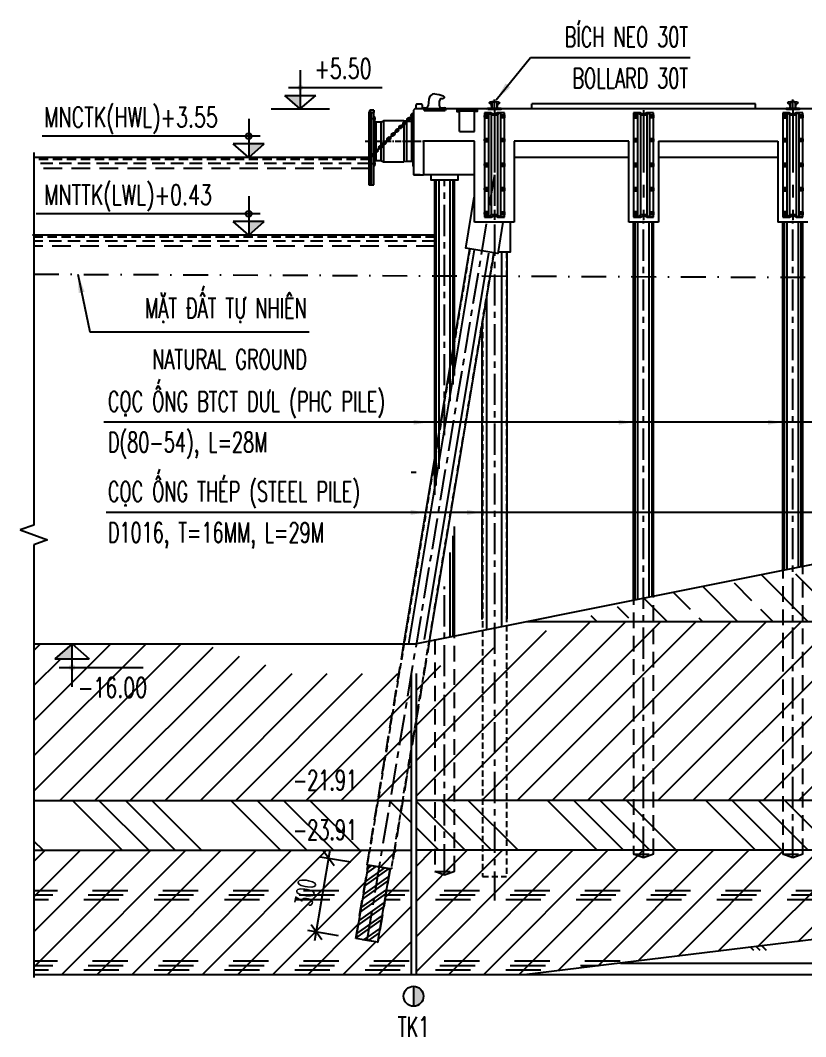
# Model space of a CAD drawing. Extents: x 109700 to 132561, y 54597 to 58712.
# Drawn here: x 109700 to 112858, y 54604 to 58689 of the extents above; entities that cross this region are included whole.
import ezdxf
from ezdxf.enums import TextEntityAlignment as Align

# ---------------------------------------------------------------- set-up
doc = ezdxf.new("R2010")
doc.units = 0
doc.header["$LTSCALE"] = 10
doc.header["$MEASUREMENT"] = 0
for name, pattern in [('CENTER', [2, 1.25, -0.25, 0.25, -0.25]), ('DASHDOT', [1, 0.5, -0.25, 0, -0.25]), ('HIDDEN', [0.375, 0.25, -0.125])]:
    doc.linetypes.add(name, pattern=pattern)
doc.layers.get('0').update_dxf_attribs({"color": 6, "linetype": 'CONTINUOUS'})
for name, color, linetype in [('BORDER', 6, 'CONTINUOUS'), ('Da', 9, 'CONTINUOUS'), ('Dem tau', 45, 'CONTINUOUS'), ('Dia chat', 8, 'CONTINUOUS'), ('Hatch', 8, 'CONTINUOUS'), ('Hatch coc', 7, 'CONTINUOUS'), ('Khuat 151', 151, 'HIDDEN'), ('Kich thuoc', 2, 'CONTINUOUS'), ('Lop dat', 171, 'CONTINUOUS'), ('Net tim', 6, 'CONTINUOUS'), ('Net vang', 8, 'CONTINUOUS'), ('Text', 4, 'CONTINUOUS'), ('Tim', 8, 'CENTER')]:
    doc.layers.add(name, color=color, linetype=linetype)
doc.styles.add('Kichthuoc', font='romans.shx', dxfattribs={"width": 0.6})
doc.styles.get("Standard").update_dxf_attribs({"font": 'vnsimpleh.shx', "width": 0.7})
doc.linetypes.add('DAT_LINE', pattern='A,0.2,[2,g.shx,S=0.017,R=0,X=-0.017,Y=0],0.22', length=0.42)
doc.dimstyles.new('Dim 350', dxfattribs={"dimscale": 350, "dimtxt": 0.2, "dimasz": 0.15, "dimexe": 0.1, "dimexo": 0.2, "dimgap": 0.1, "dimtad": 1, "dimdec": 0, "dimlfac": -1, "dimzin": 0, "dimdsep": 46, "dimtxsty": 'Kichthuoc', "dimblk": 'OBLIQUE', "dimcen": 0.1, "dimdle": 0.1, "dimclrd": 2, "dimclre": 2, "dimclrt": 4, "dimadec": 0, "dimazin": 0, "dimtfac": 1, "dimtdec": 0, "dimtix": 1, "dimtmove": 1, "dimatfit": 3, "dimfxl": 1, "dimtolj": 1, "dimtzin": 0, "dimarcsym": 0})
doc.dimstyles.new('Dim 500', dxfattribs={"dimscale": 400, "dimtxt": 0.2, "dimasz": 0.15, "dimexe": 0.1, "dimexo": 0.2, "dimgap": 0.1, "dimtad": 1, "dimdec": 0, "dimlfac": -1, "dimzin": 0, "dimdsep": 46, "dimtxsty": 'Kichthuoc', "dimblk": 'OBLIQUE', "dimcen": 0.1, "dimdle": 0.1, "dimclrd": 2, "dimclre": 2, "dimclrt": 4, "dimadec": 0, "dimazin": 0, "dimtfac": 1, "dimtdec": 0, "dimtix": 1, "dimtmove": 1, "dimatfit": 3, "dimfxl": 1, "dimtolj": 1, "dimtzin": 0, "dimarcsym": 0})
doc.dimstyles.new('Le 500', dxfattribs={"dimscale": 500, "dimtxt": 0.2, "dimasz": 0.15, "dimexe": 0.1, "dimexo": 0.2, "dimgap": 0.1, "dimtad": 1, "dimdec": 0, "dimzin": 0, "dimdsep": 46, "dimtxsty": 'Kichthuoc', "dimblk": 'ARCHTICK', "dimcen": 0, "dimdle": 0.1, "dimclrd": 2, "dimclre": 2, "dimclrt": 256, "dimadec": 0, "dimazin": 0, "dimtfac": 1, "dimtdec": 0, "dimtix": 1, "dimtmove": 2, "dimatfit": 3, "dimfxl": 1, "dimtolj": 1, "dimtzin": 0, "dimarcsym": 0})

# ---------------------------------------------------------------- blocks, each defined once
blk = doc.blocks.new('Dem CSS1600')
for p, q in [((-175.4, 125), (-180.4, 115)), ((-160, 125), (-175.4, 125)), ((-160, -175), (-160, 125)), ((-160, 125), (-160, 116.2)), ((-180.4, 115), (-180.4, -175)), ((-151.2, 77.5), (-156.5, 82.5)), ((-131.2, 77.5), (-121.2, 82.5)), ((-28.8, 81.1), (-38.8, 82.5)), ((-8.8, 81.1), (-3.5, 83.8)), ((-131.2, 77.5), (-151.2, 77.5)), ((-28.8, 81.1), (-8.8, 81.1)), ((-156.5, -82.5), (-151.2, -77.5)), ((-151.2, -77.5), (-131.2, -77.5)), ((-131.2, -77.5), (-121.2, -82.5)), ((-28.8, -81), (-38.8, -82.5)), ((-8.8, -81), (-28.8, -81)), ((-3.5, -82.6), (-8.8, -81)), ((-180.4, -175), (-160, -175))]:
    blk.add_line(p, q)
for points in [[(-160, -98.5), (-160, 98.5), (-156.5, 98.5), (-156.5, -98.5)], [(0, -98.5), (0, 98.5), (-3.5, 98.5), (-3.5, -98.5)]]:
    blk.add_lwpolyline(points, close=True)
for points in [[(-156.5, 82.5), (-156.5, -82.5)], [(-38.8, 82.5), (-121.2, 82.5)], [(-121.2, -82.5), (-38.8, -82.5)]]:
    blk.add_lwpolyline(points)
at = {"layer": 'Hatch'}
for p, q in [((-121.2, 82.5), (-121.2, -82.5)), ((-38.8, 82.5), (-38.8, -82.5)), ((-151.2, 77.5), (-151.2, -77.5)), ((-131.2, 77.5), (-131.2, -77.5)), ((-28.8, 81.1), (-28.8, -81)), ((-8.8, 81.1), (-8.8, -81))]:
    blk.add_line(p, q, dxfattribs=at)
at = {"layer": 'Net tim', "extrusion": (0, 0, -1)}
for centre in [(-178, 115), (-178, 80), (-178, 30), (-178, -20), (-178, -70), (-178, -120)]:
    blk.add_ellipse(centre, major_axis=(0, -2.16), ratio=0.475595, dxfattribs=at)
at = {"layer": 'Net tim'}
for centre in [(-178, 70), (-178, 20), (-178, -30), (-178, -80), (-178, -130), (-178, -170)]:
    blk.add_ellipse(centre, major_axis=(0, 2.16), ratio=0.475595, dxfattribs=at)
at = {"layer": 'Net vang'}
for p, q in [((-172, 125), (-174.3, 120.5)), ((-173.4, 115), (-177.9, 120)), ((-170.4, 116.2), (-174.3, 120.5)), ((-173.4, 115), (-173.4, -175)), ((-170.4, 116.2), (-170.4, -175)), ((-170.4, 116.2), (-160, 116.2)), ((-7.1, 93.4), (-7.1, 86.6)), ((-6.6, 94.3), (-4.1, 94.3)), ((-6.6, 92.4), (-4.1, 92.4)), ((-6.6, 87.6), (-4.1, 87.6)), ((-6.6, 85.7), (-4.1, 85.7)), ((-4.1, 95.7), (-3.5, 95.7)), ((-4.1, 95.7), (-4.1, 84.2)), ((-4.1, 92.7), (-3.5, 92.7)), ((-4.1, 92.4), (-3.5, 92.4)), ((-4.1, 87.6), (-3.5, 87.6)), ((-4.1, 87.2), (-3.5, 87.2)), ((-4.1, 84.2), (-3.5, 84.2)), ((-180.4, 75), (-170.4, 75)), ((-180.4, 25), (-170.4, 25)), ((-180.4, -25), (-170.4, -25)), ((-180.4, -75), (-170.4, -75)), ((-180.4, -125), (-170.4, -125))]:
    blk.add_line(p, q, dxfattribs=at)
for points in [[(-22.1, 85.5, 1), (-23.5, 86.9), (-32.8, 77.7, 1), (-31.4, 76.3)], [(-14.3, 87.5), (-17.9, 84, -1), (-24.9, 91.1), (-21.3, 94.6, -1)], [(-15.7, 89), (-19.3, 85.4, -1), (-23.5, 89.7), (-19.9, 93.2, -1)], [(-4.7, 102.7, 1), (-6.1, 104.1), (-17.1, 93.2, 1), (-15.7, 91.8)], [(-61.3, 41.2), (-64.8, 37.6, -1), (-71.9, 44.8), (-68.3, 48.3, -1)], [(-62.7, 42.6), (-66.2, 39.1, -1), (-70.5, 43.3), (-66.9, 46.9, -1)], [(-53.4, 54.5, 1), (-54.8, 56), (-64.1, 46.8, 1), (-62.7, 45.4)], [(-45.6, 56.6), (-49.2, 53.1, -1), (-56.2, 60.2), (-52.6, 63.7, -1)], [(-47, 58), (-50.6, 54.5, -1), (-54.8, 58.8), (-51.2, 62.3, -1)], [(-37.8, 70, 1), (-39.2, 71.4), (-48.4, 62.3, 1), (-47, 60.9)], [(-30, 72.1), (-33.5, 68.6, -1), (-40.5, 75.7), (-37, 79.2, -1)], [(-31.4, 73.5), (-34.9, 70, -1), (-39.1, 74.3), (-35.6, 77.8, -1)], [(-111.1, -8), (-114.7, -11.5, -1), (-121.7, -4.4), (-118.1, -0.9, -1)], [(-101.8, 6.8, 1), (-103.2, 8.2), (-113.9, -2.3, 1), (-112.5, -3.8)], [(-94, 8.8), (-97.6, 5.3, -1), (-104.6, 12.4), (-101, 16, -1)], [(-95.4, 10.3), (-99, 6.8, -1), (-103.2, 11), (-99.6, 14.5, -1)], [(-84.7, 23.6, 1), (-86.1, 25.1), (-96.8, 14.5, 1), (-95.4, 13.1)], [(-76.9, 25.7), (-80.5, 22.2, -1), (-87.5, 29.3), (-84, 32.8, -1)], [(-78.3, 27.1), (-81.9, 23.6, -1), (-86.1, 27.9), (-82.6, 31.4, -1)], [(-69.1, 39.1, 1), (-70.5, 40.5), (-79.7, 31.4, 1), (-78.3, 30)], [(-145.3, -41.7), (-148.8, -45.3, -1), (-155.8, -38.1), (-152.3, -34.6, -1)], [(-146.7, -40.3), (-150.2, -43.8, -1), (-154.4, -39.6), (-150.9, -36, -1)], [(-136, -27, 1), (-137.4, -25.5), (-148, -36.1, 1), (-146.6, -37.5)], [(-128.2, -24.9), (-131.7, -28.4, -1), (-138.8, -21.3), (-135.2, -17.8, -1)], [(-129.6, -23.5), (-133.1, -27, -1), (-137.4, -22.7), (-133.8, -19.2, -1)], [(-118.9, -10.1, 1), (-120.3, -8.7), (-131, -19.2, 1), (-129.6, -20.6)], [(-112.5, -6.6), (-116.1, -10.1, -1), (-120.3, -5.8), (-116.7, -2.3, -1)], [(-168.4, -52.7), (-165.4, -52.7, -1), (-165.4, -58.7), (-168.4, -58.7)], [(-153, -43.8, 1), (-154.4, -42.4), (-165.1, -52.9, 1), (-163.7, -54.3)]]:
    blk.add_lwpolyline(points, format="xyb", close=True, dxfattribs=at)
blk.add_lwpolyline([(-170.4, -50.7), (-165.4, -50.7, -1), (-165.4, -60.7), (-170.4, -60.7)], format="xyb", dxfattribs=at)
for centre, radius, start, end in [((-5.9, 93.4), 1.18, 125.2226, 234.7774), ((-1.1, 90), 6.01, 156.4634, 203.5366), ((-5.9, 86.6), 1.18, 125.2226, 234.7774)]:
    blk.add_arc(centre, radius, start, end, dxfattribs=at)
for points, knots in [([(0, 111.7), (-0.9, 111.7), (-1.8, 111.6), (-3.5, 111.4), (-4.4, 111.2), (-5.9, 110.6), (-6.7, 110.3), (-7.8, 109.6), (-8.2, 109.3), (-8.8, 108.8), (-9.1, 108.5), (-9.6, 107.9), (-9.8, 107.6), (-10.2, 107), (-10.3, 106.7), (-10.5, 106.2), (-10.5, 105.9), (-10.6, 105.3), (-10.6, 105), (-10.6, 104.4), (-10.5, 104.2), (-10.4, 103.6), (-10.3, 103.3), (-10, 102.8), (-9.9, 102.5), (-9.6, 102.1), (-9.4, 101.8), (-9, 101.4), (-8.8, 101.2), (-8.1, 100.6), (-7.6, 100.3), (-6.5, 99.6), (-5.9, 99.4), (-4.7, 98.9), (-4, 98.8), (-2.6, 98.5), (-1.9, 98.4), (-0.8, 98.3), (-0.4, 98.3), (0, 98.3)], [1.570796, 1.570796, 1.570796, 1.570796, 1.8386, 1.8386, 2.10867, 2.10867, 2.37874, 2.37874, 2.552986, 2.552986, 2.698933, 2.698933, 2.844881, 2.844881, 2.955375, 2.955375, 3.065869, 3.065869, 3.176363, 3.176363, 3.286857, 3.286857, 3.397351, 3.397351, 3.507845, 3.507845, 3.618339, 3.618339, 3.728833, 3.728833, 3.943994, 3.943994, 4.159155, 4.159155, 4.374316, 4.374316, 4.589477, 4.589477, 4.712389, 4.712389, 4.712389, 4.712389]), ([(0, 108.7), (-0.3, 108.7), (-0.7, 108.7), (-1.5, 108.6), (-1.9, 108.6), (-2.8, 108.4), (-3.3, 108.3), (-4.1, 108.1), (-4.5, 108), (-5.2, 107.6), (-5.5, 107.5), (-6.1, 107.1), (-6.4, 106.9), (-6.8, 106.6), (-7, 106.4), (-7.2, 106.1), (-7.3, 106), (-7.4, 105.8), (-7.4, 105.7), (-7.5, 105.6), (-7.5, 105.5), (-7.5, 105.5), (-7.5, 105.4), (-7.6, 105.3), (-7.6, 105.3), (-7.6, 105.2), (-7.6, 105.2), (-7.6, 105.1), (-7.6, 105.1), (-7.6, 105), (-7.6, 104.9), (-7.6, 104.8), (-7.6, 104.7), (-7.5, 104.6), (-7.5, 104.6), (-7.5, 104.5), (-7.5, 104.5), (-7.5, 104.4), (-7.4, 104.3), (-7.4, 104.2), (-7.3, 104.1), (-7.2, 103.9), (-7.1, 103.7), (-6.8, 103.5), (-6.7, 103.4), (-6.4, 103.1), (-6.3, 103), (-5.8, 102.7), (-5.5, 102.5), (-4.9, 102.2), (-4.6, 102.1), (-3.8, 101.8), (-3.4, 101.7), (-2.6, 101.5), (-2.2, 101.5), (-1.3, 101.4), (-0.9, 101.3), (-0.3, 101.3), (-0.1, 101.3), (0, 101.3)], [1.570796, 1.570796, 1.570796, 1.570796, 1.693364, 1.693364, 1.864632, 1.864632, 2.035899, 2.035899, 2.207166, 2.207166, 2.378434, 2.378434, 2.549701, 2.549701, 2.720969, 2.720969, 2.825107, 2.825107, 2.901902, 2.901902, 2.955263, 2.955263, 3.001966, 3.001966, 3.048669, 3.048669, 3.090389, 3.090389, 3.13211, 3.13211, 3.215551, 3.215551, 3.268046, 3.268046, 3.31345, 3.31345, 3.358854, 3.358854, 3.427341, 3.427341, 3.495829, 3.495829, 3.625524, 3.625524, 3.735142, 3.735142, 3.844761, 3.844761, 4.008383, 4.008383, 4.172004, 4.172004, 4.335625, 4.335625, 4.499247, 4.499247, 4.662868, 4.662868, 4.712389, 4.712389, 4.712389, 4.712389])]:
    blk.add_open_spline(points, degree=3, knots=knots, dxfattribs=at)
at = {"layer": 'Tim', "ltscale": 1.5}
for p, q in [((-176.3, 115), (-179.6, 115)), ((-178, 118.2), (-178, 111.8)), ((-178, 83.2), (-178, 76.8)), ((-176.3, 80), (-179.6, 80)), ((-176.3, 70), (-179.6, 70)), ((-178, 66.8), (-178, 73.2)), ((-176.3, 30), (-179.6, 30)), ((-176.3, 20), (-179.6, 20)), ((-178, 33.2), (-178, 26.8)), ((-178, 16.8), (-178, 23.2)), ((-176.3, -20), (-179.6, -20)), ((-176.3, -30), (-179.6, -30)), ((-178, -16.8), (-178, -23.2)), ((-178, -33.2), (-178, -26.8)), ((-176.3, -70), (-179.6, -70)), ((-176.3, -80), (-179.6, -80)), ((-178, -66.8), (-178, -73.2)), ((-178, -83.2), (-178, -76.8)), ((-176.3, -120), (-179.6, -120)), ((-178, -116.8), (-178, -123.2)), ((-176.3, -130), (-179.6, -130)), ((-178, -133.2), (-178, -126.8)), ((-176.3, -170), (-179.6, -170)), ((-178, -173.2), (-178, -166.8))]:
    blk.add_line(p, q, dxfattribs=at)
at = {"layer": 'Tim', "ltscale": 4}
for p, q in [((-151.8, 90), (-164.7, 90)), ((-151.8, -90), (-164.7, -90))]:
    blk.add_line(p, q, dxfattribs=at)
at = {"layer": 'Tim'}
for p, q in [((-13.1, 90), (6.2, 90)), ((-12.9, 105), (0, 105)), ((-3.8, 98.7), (-3.8, 112.7))]:
    blk.add_line(p, q, dxfattribs=at)
at = {"layer": 'Tim', "ltscale": 2}
blk.add_line((-194.4, 0), (40, 0), dxfattribs=at)
blk = doc.blocks.new('_ArchTick')
at = {"color": 0, "linetype": 'ByBlock', "const_width": 0.15}
blk.add_lwpolyline([(-0.5, -0.5), (0.5, 0.5)], dxfattribs=at)
blk = doc.blocks.new('Lamda 400H-3500L (mdung)')
at = {"layer": 'Dem tau'}
for p, q in [((0, 405), (0, -15)), ((27, 405), (0, 405)), ((16, 405), (16, -15)), ((16, 405), (24.5, 399.9)), ((27, 405), (37.7, 399.5)), ((27, 396), (27, -6)), ((53, 395), (27, 395)), ((53, 405), (42.3, 399.5)), ((80, 405), (53, 405)), ((53, 396), (53, -6)), ((64, 405), (55.5, 399.9)), ((64, 405), (64, -15)), ((80, -15), (80, 405)), ((0, -15), (27, -15)), ((27, -15), (0, -15)), ((16, -15), (24.5, -9.9)), ((53, -5), (27, -5)), ((27, -15), (37.7, -9.5)), ((53, -15), (42.3, -9.5)), ((80, -15), (53, -15)), ((53, -15), (80, -15)), ((64, -15), (55.5, -9.9))]:
    blk.add_line(p, q, dxfattribs=at)
for points in [[(12, 384), (12, 396), (0, 396), (0, 384)], [(68, 384), (68, 396), (80, 396), (80, 384)], [(12, 288.5), (12, 300.5), (0, 300.5), (0, 288.5)], [(68, 288.5), (68, 300.5), (80, 300.5), (80, 288.5)], [(12, 189), (12, 201), (0, 201), (0, 189)], [(68, 189), (68, 201), (80, 201), (80, 189)], [(12, 91.2), (12, 103.2), (0, 103.2), (0, 91.2)], [(68, 91.2), (68, 103.2), (80, 103.2), (80, 91.2)], [(12, -6), (12, 6), (0, 6), (0, -6)], [(68, -6), (68, 6), (80, 6), (80, -6)]]:
    blk.add_lwpolyline(points, close=True, dxfattribs=at)
for centre, radius, start, end in [((22.9, 396.1), 4.05, 358.0764, 68.0888), ((40, 404), 5, 242.8611, 297.1389), ((57.1, 396.1), 4.05, 111.9112, 181.9236), ((22.9, -6.1), 4.05, 291.9112, 1.9236), ((40, -14), 5, 62.8611, 117.1389), ((57.1, -6.1), 4.05, 178.0764, 248.0888)]:
    blk.add_arc(centre, radius, start, end, dxfattribs=at)
at = {"layer": 'Dem tau', "extrusion": (0, 0, -1)}
for centre in [(8, 390), (8, 294.5), (8, 195), (8, 97.2), (8, 0)]:
    blk.add_ellipse(centre, major_axis=(0, 4.2), ratio=0.5, dxfattribs=at)
at = {"layer": 'Dem tau'}
for centre in [(72, 390), (72, 294.5), (72, 195), (72, 97.2), (72, 0)]:
    blk.add_ellipse(centre, major_axis=(0, 4.2), ratio=0.5, dxfattribs=at)
at = {"layer": 'Tim', "ltscale": 20}
blk.add_line((40, 414.5), (40, -25.5), dxfattribs=at)
at = {"layer": 'Tim', "ltscale": 5}
for p, q in [((14.2, 390), (-3.3, 390)), ((8, 381.6), (8, 399.3)), ((65.8, 390), (83.3, 390)), ((72, 381.6), (72, 399.3)), ((14.2, 294.5), (-3.3, 294.5)), ((8, 286.1), (8, 303.8)), ((65.8, 294.5), (83.3, 294.5)), ((72, 286.1), (72, 303.8)), ((8, 186.6), (8, 204.3)), ((72, 186.6), (72, 204.3)), ((14.2, 195), (-3.3, 195)), ((65.8, 195), (83.3, 195)), ((14.2, 97.2), (-3.3, 97.2)), ((8, 88.8), (8, 106.5)), ((65.8, 97.2), (83.3, 97.2)), ((72, 88.8), (72, 106.5)), ((8, -8.4), (8, 9.3)), ((72, -8.4), (72, 9.3)), ((14.2, 0), (-3.3, 0)), ((65.8, 0), (83.3, 0))]:
    blk.add_line(p, q, dxfattribs=at)
blk = doc.blocks.new('_Oblique')
at = {"color": 0, "linetype": 'ByBlock', "lineweight": -2}
blk.add_line((-0.5, -0.5), (0.5, 0.5), dxfattribs=at)
blk = doc.blocks.new('*D65')
at = {"layer": 'Kich thuoc', "color": 2, "lineweight": -2}
for p, q in [((110884.9, 54990), (110945.7, 55354.9)), ((111029.4, 55305.5), (110905.5, 55326.2)), ((110980.1, 55009.6), (110856.1, 55030.2))]:
    blk.add_line(p, q, dxfattribs=at)
at = {"layer": 'Kich thuoc', "color": 2, "lineweight": -2, "xscale": 52.5, "yscale": 52.5, "zscale": 52.5}
for p, rotation in [((110940, 55320.4), 80.53767779245418), ((110890.7, 55024.5), 260.5376777924541)]:
    blk.add_blockref('_Oblique', p, dxfattribs=dict(at, rotation=rotation))
at = {"layer": 'Kich thuoc', "color": 4, "insert": (110846.3, 55183.9), "char_height": 70, "attachment_point": 5, "rotation": 80.5377, "style": 'Kichthuoc'}
blk.add_mtext('\\A1;300', dxfattribs=at)
blk = doc.blocks.new('Md bich neo 200T')
at = {"layer": 'Net tim'}
blk.add_lwpolyline([(-52, 0), (-55, 5.5, -0.414214), (-49.5, 11), (49.5, 11, -0.414214), (55, 5.5), (52, 0)], format="xyb", close=True, dxfattribs=at)
for points in [[(-21.5, 24.6, 0.085878), (-24.4, 41.4, 0.317057), (-31, 46), (-32, 46, -0.869214), (-34.2, 61.7, -0.140625), (34.2, 61.7, -0.869214), (32, 46), (31, 46, 0.317057), (24.4, 41.4, 0.085878), (21.5, 24.6)], [(29.5, 11, -0.414214), (21.5, 19), (21.5, 45, 1), (-21.5, 45), (-21.5, 19, -0.414214), (-29.5, 11)]]:
    blk.add_lwpolyline(points, format="xyb", dxfattribs=at)
at = {"layer": 'Tim', "ltscale": 25}
blk.add_line((0, 0), (0, 81.8), dxfattribs=at)
blk = doc.blocks.new('A$C4AE13D6C')
at = {"layer": 'Net tim', "xscale": 0.5, "yscale": 0.5, "zscale": 0.5}
blk.add_blockref('Md bich neo 200T', (0, -2.75), dxfattribs=at)

msp = doc.modelspace()

# ---------------------------------------------------------------- hatches: boundary and pattern name
at = {"layer": 'Dia chat'}
h = msp.add_hatch(dxfattribs=at)
h.set_pattern_fill('ANSI33', color=256, scale=800, angle=90, style=0)
h.paths.add_polyline_path([(114665.4, 56394.5, -1), (114825.4, 56394.5, -1)], flags=16)
h.paths.add_polyline_path([(114708.1, 56334.5), (114782.7, 56334.5), (114782.7, 56454.5), (114708.1, 56454.5)], flags=8)
h.paths.add_polyline_path([(112808.5, 56343.6), (112996.7, 56406.4), (112958.8, 56520.3), (112770.5, 56457.5)], flags=24)
h.paths.add_polyline_path([(113037, 56533.2), (112202.1, 56366.1), (111923.5, 56273.2), (113531.4, 56273.2), (114196.3, 56288.8), (114739.1, 56299), (115224.6, 56302.8), (115717.7, 56299.4), (116283.1, 56287.7), (116985.7, 56266.9), (117890.2, 56236.1), (119061.4, 56194.2), (118347.9, 56232.2), (117673.7, 56278.4), (117022.3, 56329.4), (116377.3, 56381.6), (115722.2, 56431.7), (115040.5, 56475.9), (114315.7, 56511), (113531.4, 56533.2)])
h = msp.add_hatch(dxfattribs=at)
h.set_pattern_fill('ANSI34', color=256, scale=600, angle=90, style=0)
h.paths.add_polyline_path([(121301.4, 55714.2), (119061.4, 55714.2), (118991.2, 55707.3), (118599.6, 55689.1), (117958.6, 55663.3), (117140.2, 55633.7), (116216.3, 55604.2), (115258.9, 55578.4), (114340, 55560.1), (113531.4, 55553.2), (111291.4, 55553.2), (111291.4, 55353.2), (113531.4, 55353.2), (114340, 55350.7), (115258.9, 55344), (116216.3, 55334.6), (117140.2, 55323.7), (117958.6, 55312.9), (118599.6, 55303.4), (118991.2, 55296.8), (119061.4, 55294.2), (121301.4, 55294.2)])
h.paths.add_polyline_path([(114665.4, 55454.6, -1), (114825.4, 55454.6, -1)], flags=16)
h.paths.add_polyline_path([(114688.2, 55394.6), (114802.5, 55394.6), (114802.5, 55514.6), (114688.2, 55514.6)], flags=24)
h.paths.add_polyline_path([(120703.2, 55317), (121015.6, 55317), (121015.6, 55437), (120703.2, 55437)], flags=24)
h = msp.add_hatch(dxfattribs=at)
h.set_pattern_fill('ANSI34', color=256, scale=600, angle=90, style=0)
h.paths.add_polyline_path([(111271.4, 55553.2), (109755.2, 55553.2), (109755.2, 55353.2), (111271.4, 55353.2)])
h.paths.add_polyline_path([(110784.3, 55375.5), (111074.4, 55375.5), (111074.4, 55495.5), (110784.3, 55495.5)], flags=24)
at = {"layer": 'Hatch'}
h = msp.add_hatch(dxfattribs=at)
h.set_pattern_fill('ANSI31', color=256, scale=800, style=0)
h.paths.add_polyline_path([(121301.4, 56194.2), (119061.4, 56194.2), (117890.2, 56236.1), (116985.7, 56266.9), (116283.1, 56287.7), (115717.7, 56299.4), (115224.6, 56302.8), (114739.1, 56299), (114196.3, 56288.8), (113531.4, 56273.2), (111923.5, 56273.2), (111291.4, 56062.5), (111291.4, 55553.2), (113531.4, 55553.2), (114340, 55560.1), (115258.9, 55578.4), (116216.3, 55604.2), (117140.2, 55633.7), (117958.6, 55663.3), (118599.6, 55689.1), (118991.2, 55707.3), (119061.4, 55714.2), (121301.4, 55714.2)])
h.paths.add_polyline_path([(114665.4, 55922.1, -1), (114825.4, 55922.1, -1)], flags=16)
h.paths.add_polyline_path([(114709.3, 55862.1), (114781.5, 55862.1), (114781.5, 55982.1), (114709.3, 55982.1)], flags=8)
h.paths.add_polyline_path([(120703.2, 55737), (121015.6, 55737), (121015.6, 55857), (120703.2, 55857)], flags=24)
h = msp.add_hatch(dxfattribs=at)
h.set_pattern_fill('ANSI31', color=256, scale=800, style=0)
h.paths.add_polyline_path([(111271.4, 56063.2), (110793.5, 56063.2), (110578.2, 56135), (110573.4, 56134), (110559.2, 56134), (110548.9, 56136.5), (110538.1, 56143.3), (110533.9, 56149.7), (110433.5, 56183.2), (109908.2, 56183.2), (109977.5, 56122.6), (109838.9, 56122.6), (109908.2, 56183.2), (109755.2, 56183.2), (109755.2, 55553.2), (111271.4, 55553.2)])
h.paths.add_polyline_path([(110794.2, 55575.5), (111074.4, 55575.5), (111074.4, 55695.5), (110794.2, 55695.5)], flags=24)
h.paths.add_polyline_path([(109911.7, 55947.5), (110234.4, 55947.5), (110234.4, 56067.5), (109911.7, 56067.5)], flags=24)
h = msp.add_hatch(dxfattribs=at)
h.set_pattern_fill('CORK', color=256, scale=800, angle=45, style=0)
h.set_pattern_definition([(45, (0, -7e-12), (-70.71068, 70.71068), []), (180, (70.7, -7e-12), (-6e-14, -282.8427), [141.42136, -141.42136]), (180, (88.4, 17.68), (-6e-14, -282.8427), [141.42136, -141.42136]), (180, (106.07, 35.36), (-6e-14, -282.8427), [141.42136, -141.42136])])
h.paths.add_polyline_path([(112996, 55236.9, -1), (113156, 55236.9, -1)], flags=16)
h.paths.add_polyline_path([(111187.2, 55279.2), (111137.9, 54983.3), (111049.1, 54998.1), (111098.4, 55294)], flags=16)
h.paths.add_polyline_path([(110782.7, 55122.1), (110806.2, 55263.1), (110909.8, 55245.8), (110886.3, 55104.8)], flags=24)
h.paths.add_polyline_path([(111939.7, 55185.3), (111963.2, 55044.2), (111859.6, 55027), (111836.1, 55168)], flags=24)
h.paths.add_polyline_path([(113184.6, 55121.7), (113208.1, 55262.8), (113311.7, 55245.5), (113288.2, 55104.5)], flags=24)
h.paths.add_polyline_path([(114345.6, 55186.2), (114369.1, 55045.2), (114265.5, 55027.9), (114242, 55169)], flags=24)
h.paths.add_polyline_path([(113030, 55176.9), (113122, 55176.9), (113122, 55296.9), (113030, 55296.9)], flags=8)
h.paths.add_polyline_path([(111291.4, 55353.2), (111291.4, 54853.1), (111726, 54853.1), (113475.5, 55065.2), (113513.2, 55291.5), (113572.4, 55281.7), (113537.6, 55072.7), (114176, 55150.1), (114698.7, 55186), (115158.8, 55213.3), (115615.7, 55234.4), (116128.8, 55251.7), (116757.6, 55267.3), (117561.4, 55283.8), (118599.6, 55303.4), (117958.6, 55312.9), (117140.2, 55323.7), (116216.3, 55334.6), (115258.9, 55344), (114340, 55350.7), (113531.4, 55353.2)])
h.paths.add_polyline_path([(111271.4, 54853.1), (111271.4, 55353.2), (109755.2, 55353.2), (109755.2, 54853.1)])
h = msp.add_hatch(dxfattribs=at)
h.set_pattern_fill('ANSI32', color=256, scale=100, angle=-9.4623, style=0)
h.set_pattern_definition([(35.53768, (108591.636, -34022.94), (-21.796432, 30.515005), []), (35.53768, (108609.073, -34025.847), (-21.796432, 30.515005), [])])
h.paths.add_polyline_path([(111142.8, 55286.6), (111098.4, 55294), (111049.1, 54998.1), (111093.5, 54990.7)])
h.paths.add_polyline_path([(111187.2, 55279.2), (111142.8, 55286.6), (111093.5, 54990.7), (111137.9, 54983.3)])
h = msp.add_hatch(dxfattribs=at)
h.set_pattern_fill('CORK', color=256, scale=800, style=0)
h.set_pattern_definition([(0, (0, -7e-12), (0, 100), []), (135, (50, -50), (-200, -200), [141.42136, -141.42136]), (135, (75, -50), (-200, -200), [141.42136, -141.42136]), (135, (100, -50), (-200, -200), [141.42136, -141.42136])])
h.paths.add_polyline_path([(121301.4, 55294.2), (119061.4, 55294.2), (118991.2, 55296.8), (118599.6, 55303.4), (117561.4, 55283.8), (116757.6, 55267.3), (116128.8, 55251.7), (115615.7, 55234.4), (115158.8, 55213.3), (114698.7, 55186), (114519.3, 55173.7), (114548.9, 54995.6), (114489.8, 54985.7), (114459.1, 55169.5), (114176, 55150.1), (113537.6, 55072.7), (113523.1, 54985.7), (113463.9, 54995.6), (113475.5, 55065.2), (111726, 54853.1), (121301.4, 54853.1)])
h.paths.add_polyline_path([(119187.9, 55094.3, -1), (119347.9, 55094.3, -1)], flags=16)
h.paths.add_polyline_path([(114345.6, 55186.2), (114369.1, 55045.2), (114265.5, 55027.9), (114242, 55169)], flags=25)
h.paths.add_polyline_path([(119210.8, 55034.3), (119325.1, 55034.3), (119325.1, 55154.3), (119210.8, 55154.3)], flags=24)
h.paths.add_polyline_path([(120703.2, 55117), (121015.6, 55117), (121015.6, 55237), (120703.2, 55237)], flags=24)
at = {"layer": 'Kich thuoc'}
h = msp.add_hatch(color=256, dxfattribs=at)
h.paths.add_polyline_path([(110826, 58387.8), (110763.6, 58387.8), (110826, 58333.2)])
h.paths.add_polyline_path([(110826, 58418.9), (110814.3, 58418.9, 0.414214), (110826, 58407.2)])
h.paths.add_polyline_path([(110826, 58430.6, 0.414214), (110814.3, 58418.9), (110826, 58418.9)])
h.paths.add_polyline_path([(110826, 58430.6), (110826, 58418.9), (110837.7, 58418.9, 0.414214)])
h.paths.add_polyline_path([(110837.7, 58418.9), (110826, 58418.9), (110826, 58407.2, 0.414214)])
h = msp.add_hatch(color=256, dxfattribs=at)
h.paths.add_polyline_path([(110618.4, 58192.8), (110680.7, 58192.8), (110618.4, 58138.2)])
h.paths.add_polyline_path([(110618.4, 58223.9), (110630.1, 58223.9, -0.414214), (110618.4, 58212.2)])
h.paths.add_polyline_path([(110618.4, 58235.6, -0.414214), (110630.1, 58223.9), (110618.4, 58223.9)])
h.paths.add_polyline_path([(110618.4, 58235.6), (110618.4, 58223.9), (110606.7, 58223.9, -0.414214)])
h.paths.add_polyline_path([(110606.7, 58223.9), (110618.4, 58223.9), (110618.4, 58212.2, -0.414214)])
h = msp.add_hatch(color=256, dxfattribs=at)
h.paths.add_polyline_path([(110618.4, 57880.8), (110680.7, 57880.8), (110618.4, 57826.2)])
h.paths.add_polyline_path([(110618.4, 57911.9), (110630.1, 57911.9, -0.414214), (110618.4, 57900.2)])
h.paths.add_polyline_path([(110618.4, 57923.6, -0.414214), (110630.1, 57911.9), (110618.4, 57911.9)])
h.paths.add_polyline_path([(110618.4, 57923.6), (110618.4, 57911.9), (110606.7, 57911.9, -0.414214)])
h.paths.add_polyline_path([(110606.7, 57911.9), (110618.4, 57911.9), (110618.4, 57900.2, -0.414214)])
h = msp.add_hatch(color=256, dxfattribs=at)
h.paths.add_polyline_path([(109908.2, 56122.6), (109838.9, 56122.6), (109908.2, 56183.2)])
h.paths.add_polyline_path([(109908.2, 56088), (109895.2, 56088, -0.414214), (109908.2, 56101)])
h.paths.add_polyline_path([(109908.2, 56075, -0.414214), (109895.2, 56088), (109908.2, 56088)])
h.paths.add_polyline_path([(109908.2, 56075), (109908.2, 56088), (109921.2, 56088, -0.414214)])
h.paths.add_polyline_path([(109921.2, 56088), (109908.2, 56088), (109908.2, 56101, -0.414214)])
at = {"layer": 'Text'}
msp.add_hatch(color=253, dxfattribs=at).paths.add_polyline_path([(111321.4, 54766.5, 0.414214), (111281.4, 54806.5), (111281.4, 54726.5, 0.414214)])

# ---------------------------------------------------------------- linework, layer by layer
for p, q in [((111756.4, 58333.2), (111756.4, 58353.2)), ((112656.4, 58353.2), (111756.4, 58353.2)), ((112656.4, 58333.2), (112656.4, 58353.2)), ((111281.4, 58328.2), (111281.4, 58068.2)), ((111466.4, 58243.2), (111466.4, 58323.8)), ((111526.4, 58243.2), (111526.4, 58323.8)), ((111466.4, 58243.2), (111526.4, 58243.2)), ((111526.4, 58203.2), (111321.4, 58203.2)), ((111321.4, 58203.2), (111321.4, 58068.2)), ((111526.4, 57878.2), (111526.4, 58203.2)), ((111686.4, 58203.2), (111686.4, 57878.2)), ((112146.4, 58203.2), (111686.4, 58203.2)), ((112146.4, 57878.2), (112146.4, 58203.2)), ((112266.4, 58203.2), (112266.4, 57878.2)), ((112266.4, 58203.2), (112746.4, 58203.2)), ((112746.4, 58203.2), (112746.4, 57878.2)), ((111281.4, 58068.2), (111321.4, 58068.2)), ((111307.7, 58068.2), (111281.4, 58068.2)), ((111366.4, 56782.4), (111366.4, 58048.2)), ((111446.4, 57262.4), (111446.4, 58048.2)), ((111686.4, 57878.2), (111526.4, 57878.2)), ((112266.4, 57878.2), (112146.4, 57878.2)), ((112166.4, 56359), (112166.4, 57878.2)), ((112246.4, 56375), (112246.4, 57878.2)), ((112866.4, 57878.2), (112746.4, 57878.2)), ((112766.4, 56479.1), (112766.4, 57878.2)), ((112846.4, 56495.1), (112846.4, 57878.2)), ((111506.1, 57770.7), (111241.6, 56183.2)), ((111604.8, 57754.2), (111347.2, 56208.6)), ((111656.4, 57758.2), (111656.4, 56283.8)), ((111556.4, 57464.1), (111556.4, 56280.6)), ((111446.4, 56214.8), (111446.4, 56654.1))]:
    msp.add_line(p, q)
at = {"color": 0}
for p, q in [((109755.2, 56660.7), (109700.2, 56640.7)), ((109700.2, 56640.7), (109810.1, 56600.7)), ((109810.1, 56600.7), (109755.2, 56580.7))]:
    msp.add_line(p, q, dxfattribs=at)
at = {"linetype": 'HIDDEN', "ltscale": 25}
for p, q in [((111241.6, 56183.2), (111093.5, 55294.8)), ((111347.2, 56208.6), (111192.1, 55278.4))]:
    msp.add_line(p, q, dxfattribs=at)
for points in [[(111291.4, 58333.2), (111291.4, 58350.2), (111294.4, 58353.2), (111313.4, 58353.2), (111316.4, 58350.2), (111316.4, 58333.2)], [(111583.9, 58333.2), (111583.9, 58333.2), (111286.4, 58333.2), (111281.4, 58328.2)], [(116281.4, 58333.2), (111560.7, 58333.2)], [(111756.4, 58333.2), (111583.9, 58333.2)], [(112956.4, 58333.2), (112656.4, 58333.2)], [(111351.4, 58068.2), (111351.4, 58048.2), (111461.4, 58048.2), (111461.4, 58068.2)], [(111640.7, 57878.2), (111619.6, 57751.8), (111491.3, 57773.1), (111525.5, 57978.2)], [(111620.7, 57758.2), (111671.4, 57758.2), (111671.4, 57878.2)], [(111620.7, 57758.2), (111671.4, 57758.2), (111671.4, 57878.2)]]:
    msp.add_lwpolyline(points)
at = {"color": 0, "linetype": 'Continuous'}
for points in [[(109755.2, 58158.2), (109755.2, 56660.7)], [(109755.2, 56580.7), (109755.2, 54842)]]:
    msp.add_lwpolyline(points, dxfattribs=at)
at = {"linetype": 'HIDDEN', "ltscale": 25}
for points in [[(112766.4, 56696.3), (112766.4, 55338.2), (112846.4, 55338.2), (112846.4, 56728.3)], [(112166.4, 56496.3), (112166.4, 55338.2), (112246.4, 55338.2), (112246.4, 56528.3)], [(111366.4, 56202.4), (111366.4, 55268.2), (111446.4, 55268.2), (111446.4, 56229.1)], [(112166.4, 55338.2), (112246.4, 55338.2), (112206.4, 55323.2), (112166.4, 55338.2)], [(112766.4, 55338.2), (112846.4, 55338.2), (112806.4, 55323.2), (112766.4, 55338.2)], [(111187.2, 55279.2), (111137.9, 54983.3), (111049.1, 54998.1), (111098.4, 55294)], [(111366.4, 55268.2), (111446.4, 55268.2), (111406.4, 55253.2), (111366.4, 55268.2)]]:
    msp.add_lwpolyline(points, dxfattribs=at)
at = {"layer": 'BORDER'}
for p, q in [((114176, 55150.1), (111726, 54853.1)), ((132561.1, 54853.1), (109755.2, 54853.1))]:
    msp.add_line(p, q, dxfattribs=at)
for points in [[(111456.4, 58332.8, 0.414214), (111456, 58333.2), (111455.4, 58333.2), (111455.4, 58323.2), (111466.4, 58323.2), (111466.4, 58323.8, 0.414214), (111466, 58324.2), (111457.6, 58324.2, -0.414214), (111456.4, 58325.4)], [(111536.4, 58332.8, -0.414214), (111536.8, 58333.2), (111537.4, 58333.2), (111537.4, 58323.2), (111526.4, 58323.2), (111526.4, 58323.8, -0.414214), (111526.8, 58324.2), (111535.2, 58324.2, 0.414214), (111536.4, 58325.4)]]:
    msp.add_lwpolyline(points, format="xyb", close=True, dxfattribs=at)
msp.add_lwpolyline([(111534.8, 58324.2), (111458, 58324.2), (111458, 58333.2), (111534.8, 58333.2)], close=True, dxfattribs=at)
for points in [[(111738.1, 56273.2), (113531.4, 56273.2), (114196.3, 56288.8), (114739.1, 56299), (115224.6, 56302.8), (115717.7, 56299.4), (116283.1, 56287.7)], [(121301.4, 55714.2), (119061.4, 55714.2), (118991.2, 55707.3), (118599.6, 55689.1), (117958.6, 55663.3), (117140.2, 55633.7), (116216.3, 55604.2), (115258.9, 55578.4), (114340, 55560.1), (113531.4, 55553.2), (111291.4, 55553.2)], [(109755.2, 55553.2), (111271.4, 55553.2)], [(109755.2, 55353.2), (111271.4, 55353.2)], [(121301.4, 55294.2), (119061.4, 55294.2), (118991.2, 55296.8), (118599.6, 55303.4), (117958.6, 55312.9), (117140.2, 55323.7), (116216.3, 55334.6), (115258.9, 55344), (114340, 55350.7), (113531.4, 55353.2), (111291.4, 55353.2)]]:
    msp.add_lwpolyline(points, dxfattribs=at)
at = {"layer": 'Da'}
for p, q in [((111283.8, 56183.2), (111288.8, 56183.2)), ((111288.8, 56183.2), (111288.8, 56184.2))]:
    msp.add_line(p, q, dxfattribs=at)
at = {"layer": 'Dia chat'}
for p, q in [((111291.4, 56872.2), (111271.4, 56872.2)), ((111271.4, 56063.2), (111271.4, 54853.1)), ((111291.4, 56063.2), (111291.4, 54853.1))]:
    msp.add_line(p, q, dxfattribs=at)
at = {"layer": 'Dia chat', "color": 8, "linetype": 'DAT_LINE', "ltscale": 100}
msp.add_line((109755.2, 56183.2), (110433.5, 56183.2), dxfattribs=at)
msp.add_lwpolyline([(109755.2, 56183.2), (111288.5, 56183.2), (116783.8, 57283.2)], dxfattribs=at)
at = {"layer": 'Hatch'}
for p, q in [((112146.4, 58138.2), (111686.4, 58138.2)), ((112746.4, 58138.2), (112266.4, 58138.2)), ((111526.4, 58068.2), (111321.4, 58068.2)), ((111098.4, 55294), (111049.1, 54998.1)), ((111187.2, 55279.2), (111098.4, 55294)), ((111137.9, 54983.3), (111187.2, 55279.2)), ((111137.9, 54983.3), (111049.1, 54998.1))]:
    msp.add_line(p, q, dxfattribs=at)
at = {"layer": 'Hatch coc'}
for p, q in [((111372.5, 56819), (111372.5, 58048.2)), ((111383.7, 56886), (111383.7, 58048.2)), ((111429.2, 57158.7), (111429.2, 58048.2)), ((111440.3, 57225.7), (111440.3, 58048.2)), ((112172.5, 56360.2), (112172.5, 57878.2)), ((112183.7, 56362.4), (112183.7, 57878.2)), ((112229.2, 56371.5), (112229.2, 57878.2)), ((112240.3, 56373.8), (112240.3, 57878.2)), ((112772.5, 56480.3), (112772.5, 57878.2)), ((112783.7, 56482.5), (112783.7, 57878.2)), ((112829.2, 56491.6), (112829.2, 57878.2)), ((112840.3, 56493.9), (112840.3, 57878.2)), ((111261.8, 56183.2), (111525.9, 57767.4)), ((111325.4, 56199.9), (111584.3, 57753)), ((111636.4, 56253.7), (111636.4, 57758.2)), ((111576.4, 56241.7), (111576.4, 57584.1)), ((111440.3, 56213.6), (111440.3, 56617.4)), ((111429.2, 56211.4), (111429.2, 56550.5))]:
    msp.add_line(p, q, dxfattribs=at)
at = {"layer": 'Khuat 151', "color": 7, "ltscale": 15}
for p, q in [((111105.9, 58129.9), (109755.2, 58129.9)), ((111366.4, 57817.9), (109750.5, 57817.9))]:
    msp.add_line(p, q, dxfattribs=at)
at = {"layer": 'Khuat 151', "color": 7, "ltscale": 20}
for p, q in [((111105.9, 58113.4), (109755.2, 58113.4)), ((111366.4, 57801.4), (109753.2, 57801.4))]:
    msp.add_line(p, q, dxfattribs=at)
at = {"layer": 'Khuat 151', "color": 7, "ltscale": 30}
for p, q in [((111105.9, 58093.6), (109755.2, 58093.6)), ((111366.4, 57781.6), (109756.5, 57781.6))]:
    msp.add_line(p, q, dxfattribs=at)
at = {"layer": 'Khuat 151', "ltscale": 10}
for p, q in [((111507.7, 57770.4), (111095.1, 55294.5)), ((111603, 57753.4), (111190.6, 55278.6)), ((111654.8, 57758.2), (111654.8, 55248.2)), ((111558, 57473.7), (111558, 55248.2)), ((111558, 55248.2), (111654.8, 55248.2))]:
    msp.add_line(p, q, dxfattribs=at)
at = {"layer": 'Khuat 151', "ltscale": 50}
msp.add_lwpolyline([(109755.2, 56183.2), (110433.5, 56183.2)], dxfattribs=at)
at = {"layer": 'Kich thuoc'}
for p, q in [((110826, 58489.1), (110826, 58333.2)), ((110763.6, 58387.8), (110888.3, 58387.8)), ((110826, 58333.2), (110763.6, 58387.8)), ((110779.2, 58418.9), (111155.5, 58418.9)), ((110826, 58333.2), (110888.3, 58387.8)), ((110708.9, 58333.2), (110943.1, 58333.2)), ((110618.4, 58294.1), (110618.4, 58138.2)), ((110665.1, 58223.9), (109787.4, 58223.9)), ((110618.4, 58138.2), (110556, 58192.8)), ((110680.7, 58192.8), (110556, 58192.8)), ((110618.4, 58138.2), (110680.7, 58192.8)), ((110618.4, 57982.1), (110618.4, 57826.2)), ((110665.1, 57911.9), (109764.5, 57911.9)), ((110680.7, 57880.8), (110556, 57880.8)), ((110618.4, 57826.2), (110556, 57880.8)), ((110618.4, 57826.2), (110680.7, 57880.8)), ((109778.1, 56183.2), (110038.3, 56183.2)), ((109908.2, 56183.2), (109838.9, 56122.6)), ((109908.2, 56010.1), (109908.2, 56183.2)), ((109908.2, 56183.2), (109977.5, 56122.6)), ((109838.9, 56122.6), (109977.5, 56122.6)), ((109856.3, 56088), (110194.6, 56088))]:
    msp.add_line(p, q, dxfattribs=at)
for centre, radius in [((110618.4, 58223.9), 11.7), ((110618.4, 57911.9), 11.7), ((111281.4, 54766.5), 40)]:
    msp.add_circle(centre, radius, dxfattribs=at)
at = {"layer": 'Lop dat', "linetype": 'DASHDOT', "ltscale": 20}
msp.add_line((109755.2, 57669.2), (116283.4, 57642.2), dxfattribs=at)
at = {"layer": 'Net tim'}
for p, q in [((111343.2, 58372.8), (111340.2, 58345.4)), ((111321.4, 58332.7), (111324.4, 58327.2)), ((111324.4, 58327.2), (111408.4, 58327.2)), ((111326.9, 58338.2), (111332.2, 58338.2)), ((111391.9, 58338.2), (111406.3, 58338.2)), ((111411.4, 58332.7), (111408.4, 58327.2))]:
    msp.add_line(p, q, dxfattribs=at)
at = {"layer": 'Net tim', "linetype": 'Continuous'}
for p, q in [((111105.9, 58138.2), (109755.2, 58138.2)), ((111366.4, 57826.2), (109749.1, 57826.2))]:
    msp.add_line(p, q, dxfattribs=at)
at = {"layer": 'Net tim'}
msp.add_lwpolyline([(111366.4, 58393.7, -0.11732), (111400.9, 58385.5, -0.789997), (111397.9, 58373.2), (111391.4, 58373.2, 0.315279), (111386.7, 58369.9, 0.1447), (111385.1, 58343.7, 0.349558), (111391.9, 58338.2)], format="xyb", dxfattribs=at)
for centre, radius, start, end in [((111366.4, 58370.3), 23.4, 90, 173.8114), ((111332.2, 58346.2), 8, 270, 353.8114), ((111326.9, 58332.7), 5.5, 90, 180), ((111405.9, 58332.7), 5.5, 0, 85.7344)]:
    msp.add_arc(centre, radius, start, end, dxfattribs=at)
at = {"layer": 'Text'}
for p, q in [((111093.5, 55294.8), (111192.1, 55278.4)), ((111281.4, 54806.5), (111281.4, 54726.5))]:
    msp.add_line(p, q, dxfattribs=at)
at = {"layer": 'Tim', "ltscale": 10}
for p, q in [((111606.4, 58068.2), (111093.5, 54990.7)), ((111606.4, 58068.2), (111606.4, 55151.2)), ((111606.4, 58068.2), (111606.4, 55151.2)), ((111606.4, 58068.2), (111606.4, 55248.2)), ((111606.4, 58068.2), (111606.4, 55151.2)), ((111406.4, 57022.4), (111406.4, 58048.2)), ((112206.4, 55323.2), (112206.4, 57883.2)), ((112806.4, 55323.2), (112806.4, 57883.2)), ((111406.4, 55253.2), (111406.4, 56414.1))]:
    msp.add_line(p, q, dxfattribs=at)

# ---------------------------------------------------------------- block references
msp.add_blockref('Dem CSS1600', (111281.4, 58203.2))
at = {"layer": 'Da'}
for p in [(111606.4, 58333.2), (112806.4, 58333.2)]:
    msp.add_blockref('A$C4AE13D6C', p, dxfattribs=at)
at = {"layer": 'Dem tau'}
for p in [(111566.4, 57913.2), (112166.4, 57913.2), (112766.4, 57913.2)]:
    msp.add_blockref('Lamda 400H-3500L (mdung)', p, dxfattribs=at)

# ---------------------------------------------------------------- texts
at = {"layer": 'Text', "width": 0.65}
for s, p in [('bÝch neo 30t', (112385.7, 58582.8)), ('bollard 30t', (112385.7, 58416.6)), ('mÆt ®Êt tù nhiªn', (110852.1, 57492.1)), ('natural ground', (110852.1, 57286.9)), ('-21.91', (111054.4, 55595.5)), ('-23.91', (111054.4, 55395.5))]:
    msp.add_text(s, height=80, dxfattribs=at).set_placement(p, align=Align.RIGHT)
at = {"layer": 'Text'}
for s, width, p in [('+5.50', 0.7, (110882.2, 58455.4)), ('mnctk(hwl)+3.55', 0.7, (109796, 58260.4)), ('mnttk(lwl)+0.43', 0.7, (109796, 57948.4)), ('cäc èng btct d\xadl (phc pile)', 0.65, (110052, 57117.6)), ('d(80-54), l=28m', 0.65, (110052, 56953.4)), ('cäc èng thÐp (steel pile)', 0.65, (110052, 56755.2)), ('d1016, t=16mm, l=29m', 0.65, (110052, 56591)), ('-16.00', 0.7, (109931.7, 55967.5))]:
    msp.add_text(s, height=80, dxfattribs=dict(at, width=width)).set_placement(p)
at = {"layer": 'Text', "width": 0.65}
msp.add_text('tk1', height=80, dxfattribs=at).set_placement((111281.4, 54644), align=Align.MIDDLE_CENTER)

# ---------------------------------------------------------------- dimensions: what is measured, and where the dimension line sits
at = {"layer": 'Kich thuoc'}
dim = msp.add_linear_dim(base=(110940, 55320.4), p1=(111049.1, 54998.1), p2=(111098.4, 55294), angle=260.5377, dimstyle='Dim 350', dxfattribs=at)
dim.commit()
dim.dimension.update_dxf_attribs({"geometry": '*D65', "text_midpoint": (110846.3, 55183.9)})

# ---------------------------------------------------------------- leaders
at = {"layer": 'Hatch'}
msp.add_leader([(111341.4, 57073.8), (110036.6, 57073.8)], dimstyle='Dim 500', dxfattribs=at)
at = {"layer": 'Kich thuoc'}
for points in [[(111613.9, 58369.7), (111752.2, 58540.5), (112394, 58540.5)], [(109931.6, 57669.2), (109979.3, 57437.3), (110861.4, 57437.3)]]:
    msp.add_leader(points, dimstyle='Le 500', override={"dimtad": 0, "dimclrd": 256}, dxfattribs=at)
for points in [[(112166.4, 57073.8), (110036.6, 57073.8)], [(112766.4, 57073.8), (111221.3, 57073.8)], [(113366.4, 57073.8), (111932.5, 57073.8)], [(114491.4, 57073.8), (112382.5, 57073.8)], [(111329.6, 56711.3), (110045.2, 56711.3)], [(111556.4, 56711.3), (110197.7, 56711.3)], [(113729.6, 56711.3), (111556.4, 56711.3)], [(113956.4, 56711.3), (112597.7, 56711.3)]]:
    msp.add_leader(points, dimstyle='Dim 500', dxfattribs=at)

doc.saveas('drawing.dxf')
